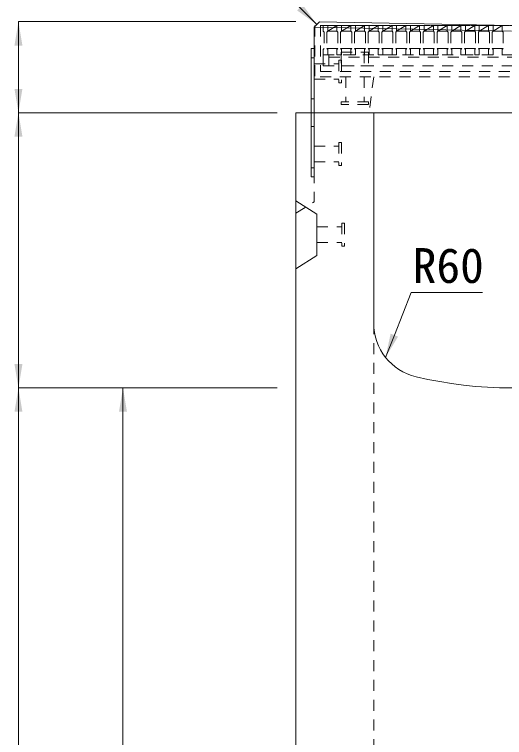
# Model space of a CAD drawing. Units: millimetres at full size, sheet at 1:40. Extents: x 69750 to 116230, y -28801 to 513.
# Drawn here: x 93041 to 93575, y -18416 to -17628 of the extents above; entities that cross this region are included whole.
import ezdxf
from ezdxf.enums import TextEntityAlignment as Align

# ---------------------------------------------------------------- set-up
doc = ezdxf.new("R2010")
doc.units = ezdxf.units.MM
doc.header["$LTSCALE"] = 40
doc.linetypes.add('USER1', pattern=[0.54, 0.3, -0.24])
for name, color, linetype, lineweight in [('インサート', 92, 'USER1', 5), ('グレーチング', 7, 'USER1', 5), ('ジョイントプレート', 7, 'USER1', 9), ('受枠', 3, 'USER1', 9), ('寸法線', 7, 'Continuous', 9), ('引出線', 4, 'Continuous', 9), ('本体', 7, 'Continuous', 20)]:
    doc.layers.add(name, color=color, linetype=linetype, lineweight=lineweight)
doc.styles.add('ＭＳ ゴシック', font='')
doc.styles.get('ＭＳ ゴシック').set_extended_font_data('MS Gothic')

# ---------------------------------------------------------------- blocks, each defined once
blk = doc.blocks.new('filled_arrow')
at = {"color": 0, "linetype": 'Continuous', "lineweight": -2}
blk.add_solid([(7.5, 1.25), (0, 0), (7.5, -1.25)], dxfattribs=at)

msp = doc.modelspace()

# ---------------------------------------------------------------- linework, layer by layer
at = {"layer": 'インサート'}
for p, q in [((93396.83, -17669.18), (93396.83, -17684.18)), ((93396.83, -17669.18), (93426.83, -17669.18)), ((93421.83, -17669.18), (93421.83, -17684.18)), ((93426.83, -17669.18), (93426.83, -17684.18)), ((93394.32, -17677.68), (93394.32, -17702.68)), ((93394.33, -17677.68), (93394.33, -17702.68)), ((93394.33, -17677.68), (93397.33, -17677.68)), ((93394.33, -17677.68), (93394.33, -17702.68)), ((93397.33, -17677.68), (93397.33, -17702.68)), ((93397.33, -17677.68), (93397.33, -17702.68)), ((93397.33, -17677.68), (93397.33, -17702.68)), ((93367.32, -17681.68), (93394.32, -17681.68)), ((93367.33, -17681.68), (93394.33, -17681.68)), ((93367.33, -17681.68), (93367.33, -17698.68)), ((93396.83, -17684.18), (93426.83, -17684.18)), ((93401.83, -17696.18), (93401.83, -17723.18)), ((93421.83, -17696.18), (93421.83, -17723.18)), ((93367.32, -17698.68), (93394.32, -17698.68)), ((93367.33, -17698.68), (93394.33, -17698.68)), ((93394.32, -17702.68), (93397.33, -17702.68)), ((93394.33, -17702.68), (93397.33, -17702.68)), ((93426.83, -17723.18), (93396.83, -17723.18)), ((93396.83, -17726.18), (93396.83, -17723.18)), ((93426.83, -17726.18), (93396.83, -17726.18)), ((93426.83, -17726.18), (93426.83, -17723.18)), ((93394.33, -17767.68), (93394.33, -17792.68)), ((93394.33, -17767.68), (93397.33, -17767.68)), ((93397.33, -17767.68), (93397.33, -17792.68)), ((93367.33, -17771.68), (93394.33, -17771.68)), ((93367.33, -17771.68), (93367.33, -17788.68)), ((93367.33, -17788.68), (93394.33, -17788.68)), ((93394.33, -17792.68), (93397.33, -17792.68)), ((93370.53, -17859.68), (93397.53, -17859.68)), ((93370.53, -17859.68), (93370.53, -17876.68)), ((93397.53, -17855.68), (93397.53, -17880.68)), ((93397.53, -17855.68), (93400.53, -17855.68)), ((93400.53, -17855.68), (93400.53, -17880.68)), ((93370.53, -17876.68), (93397.53, -17876.68)), ((93397.53, -17880.68), (93400.53, -17880.68))]:
    msp.add_line(p, q, dxfattribs=at)
at = {"layer": 'グレーチング'}
for p, q in [((93787.33, -17640.18), (93377.33, -17640.18)), ((93377.33, -17640.18), (93377.33, -17646.18)), ((93377.33, -17640.18), (93382.33, -17640.18)), ((93382.33, -17640.18), (93382.33, -17646.18)), ((93382.33, -17646.18), (93392.33, -17640.18)), ((93392.33, -17640.18), (93392.33, -17646.18)), ((93392.33, -17640.18), (93397.33, -17640.18)), ((93397.33, -17640.18), (93397.33, -17646.18)), ((93397.33, -17646.18), (93407.33, -17640.18)), ((93407.33, -17640.18), (93407.33, -17646.18)), ((93407.33, -17640.18), (93412.33, -17640.18)), ((93412.33, -17640.18), (93412.33, -17646.18)), ((93412.33, -17646.18), (93422.33, -17640.18)), ((93422.33, -17640.18), (93422.33, -17646.18)), ((93422.33, -17640.18), (93427.33, -17640.18)), ((93427.33, -17640.18), (93427.33, -17646.18)), ((93427.33, -17646.18), (93437.33, -17640.18)), ((93437.33, -17640.18), (93437.33, -17646.18)), ((93437.33, -17640.18), (93442.33, -17640.18)), ((93442.33, -17640.18), (93442.33, -17646.18)), ((93442.33, -17646.18), (93452.33, -17640.18)), ((93452.33, -17640.18), (93457.33, -17640.18)), ((93452.33, -17640.18), (93452.33, -17646.18)), ((93457.33, -17640.18), (93457.33, -17646.18)), ((93457.33, -17646.18), (93467.33, -17640.18)), ((93467.33, -17640.18), (93467.33, -17646.18)), ((93467.33, -17640.18), (93472.33, -17640.18)), ((93472.33, -17640.18), (93472.33, -17646.18)), ((93472.33, -17646.18), (93482.33, -17640.18)), ((93482.33, -17640.18), (93487.33, -17640.18)), ((93482.33, -17640.18), (93482.33, -17646.18)), ((93487.33, -17640.18), (93487.33, -17646.18)), ((93487.33, -17646.18), (93497.33, -17640.18)), ((93497.33, -17640.18), (93502.33, -17640.18)), ((93497.33, -17640.18), (93497.33, -17646.18)), ((93502.33, -17640.18), (93502.33, -17646.18)), ((93502.33, -17646.18), (93512.33, -17640.18)), ((93512.33, -17640.18), (93517.33, -17640.18)), ((93512.33, -17640.18), (93512.33, -17646.18)), ((93517.33, -17640.18), (93517.33, -17646.18)), ((93517.33, -17646.18), (93527.33, -17640.18)), ((93527.33, -17640.18), (93532.33, -17640.18)), ((93527.33, -17640.18), (93527.33, -17646.18)), ((93532.33, -17640.18), (93532.33, -17646.18)), ((93532.33, -17646.18), (93542.33, -17640.18)), ((93542.33, -17640.18), (93547.33, -17640.18)), ((93542.33, -17640.18), (93542.33, -17646.18)), ((93547.33, -17640.18), (93547.33, -17646.18)), ((93547.33, -17646.18), (93557.33, -17640.18)), ((93557.33, -17640.18), (93562.33, -17640.18)), ((93557.33, -17640.18), (93557.33, -17646.18)), ((93562.33, -17640.18), (93562.33, -17646.18)), ((93562.33, -17646.18), (93572.33, -17640.18)), ((93572.33, -17640.18), (93577.33, -17640.18)), ((93572.33, -17640.18), (93572.33, -17646.18)), ((93377.33, -17646.18), (93378.33, -17647.18)), ((93378.33, -17647.18), (93378.33, -17665.18)), ((93382.33, -17646.18), (93381.33, -17647.18)), ((93381.33, -17647.18), (93381.33, -17665.18)), ((93382.33, -17646.18), (93392.33, -17646.18)), ((93392.33, -17646.18), (93393.33, -17647.18)), ((93393.33, -17647.18), (93393.33, -17665.18)), ((93397.33, -17646.18), (93396.33, -17647.18)), ((93396.33, -17647.18), (93396.33, -17665.18)), ((93397.33, -17646.18), (93407.33, -17646.18)), ((93407.33, -17646.18), (93408.33, -17647.18)), ((93408.33, -17647.18), (93408.33, -17665.18)), ((93412.33, -17646.18), (93411.33, -17647.18)), ((93411.33, -17647.18), (93411.33, -17665.18)), ((93412.33, -17646.18), (93422.33, -17646.18)), ((93422.33, -17646.18), (93423.33, -17647.18)), ((93423.33, -17647.18), (93423.33, -17665.18)), ((93427.33, -17646.18), (93426.33, -17647.18)), ((93426.33, -17647.18), (93426.33, -17665.18)), ((93427.33, -17646.18), (93437.33, -17646.18)), ((93437.33, -17646.18), (93438.33, -17647.18)), ((93438.33, -17647.18), (93438.33, -17665.18)), ((93442.33, -17646.18), (93441.33, -17647.18)), ((93441.33, -17647.18), (93441.33, -17665.18)), ((93442.33, -17646.18), (93452.33, -17646.18)), ((93452.33, -17646.18), (93453.33, -17647.18)), ((93453.33, -17647.18), (93453.33, -17665.18)), ((93457.33, -17646.18), (93456.33, -17647.18)), ((93456.33, -17647.18), (93456.33, -17665.18)), ((93457.33, -17646.18), (93467.33, -17646.18)), ((93467.33, -17646.18), (93468.33, -17647.18)), ((93468.33, -17647.18), (93468.33, -17665.18)), ((93472.33, -17646.18), (93471.33, -17647.18)), ((93471.33, -17647.18), (93471.33, -17665.18)), ((93472.33, -17646.18), (93482.33, -17646.18)), ((93482.33, -17646.18), (93483.33, -17647.18)), ((93483.33, -17647.18), (93483.33, -17665.18)), ((93487.33, -17646.18), (93486.33, -17647.18)), ((93486.33, -17647.18), (93486.33, -17665.18)), ((93487.33, -17646.18), (93497.33, -17646.18)), ((93497.33, -17646.18), (93498.33, -17647.18)), ((93498.33, -17647.18), (93498.33, -17665.18)), ((93502.33, -17646.18), (93501.33, -17647.18)), ((93501.33, -17647.18), (93501.33, -17665.18)), ((93502.33, -17646.18), (93512.33, -17646.18)), ((93512.33, -17646.18), (93513.33, -17647.18)), ((93513.33, -17647.18), (93513.33, -17665.18)), ((93517.33, -17646.18), (93516.33, -17647.18)), ((93516.33, -17647.18), (93516.33, -17665.18)), ((93517.33, -17646.18), (93527.33, -17646.18)), ((93527.33, -17646.18), (93528.33, -17647.18)), ((93528.33, -17647.18), (93528.33, -17665.18)), ((93532.33, -17646.18), (93531.33, -17647.18)), ((93531.33, -17647.18), (93531.33, -17665.18)), ((93532.33, -17646.18), (93542.33, -17646.18)), ((93542.33, -17646.18), (93543.33, -17647.18)), ((93543.33, -17647.18), (93543.33, -17665.18)), ((93547.33, -17646.18), (93546.33, -17647.18)), ((93546.33, -17647.18), (93546.33, -17665.18)), ((93547.33, -17646.18), (93557.33, -17646.18)), ((93557.33, -17646.18), (93558.33, -17647.18)), ((93558.33, -17647.18), (93558.33, -17665.18)), ((93562.33, -17646.18), (93561.33, -17647.18)), ((93561.33, -17647.18), (93561.33, -17665.18)), ((93562.33, -17646.18), (93572.33, -17646.18)), ((93572.33, -17646.18), (93573.33, -17647.18)), ((93573.33, -17647.18), (93573.33, -17665.18)), ((93377.33, -17666.18), (93378.33, -17665.18)), ((93382.33, -17666.18), (93381.33, -17665.18)), ((93381.33, -17665.18), (93393.33, -17665.18)), ((93392.33, -17666.18), (93393.33, -17665.18)), ((93396.33, -17665.18), (93408.33, -17665.18)), ((93397.33, -17666.18), (93396.33, -17665.18)), ((93407.33, -17666.18), (93408.33, -17665.18)), ((93411.33, -17665.18), (93423.33, -17665.18)), ((93412.33, -17666.18), (93411.33, -17665.18)), ((93422.33, -17666.18), (93423.33, -17665.18)), ((93426.33, -17665.18), (93438.33, -17665.18)), ((93427.33, -17666.18), (93426.33, -17665.18)), ((93437.33, -17666.18), (93438.33, -17665.18)), ((93441.33, -17665.18), (93453.33, -17665.18)), ((93442.33, -17666.18), (93441.33, -17665.18)), ((93452.33, -17666.18), (93453.33, -17665.18)), ((93457.33, -17666.18), (93456.33, -17665.18)), ((93456.33, -17665.18), (93468.33, -17665.18)), ((93467.33, -17666.18), (93468.33, -17665.18)), ((93472.33, -17666.18), (93471.33, -17665.18)), ((93471.33, -17665.18), (93483.33, -17665.18)), ((93482.33, -17666.18), (93483.33, -17665.18)), ((93487.33, -17666.18), (93486.33, -17665.18)), ((93486.33, -17665.18), (93498.33, -17665.18)), ((93497.33, -17666.18), (93498.33, -17665.18)), ((93502.33, -17666.18), (93501.33, -17665.18)), ((93501.33, -17665.18), (93513.33, -17665.18)), ((93512.33, -17666.18), (93513.33, -17665.18)), ((93517.33, -17666.18), (93516.33, -17665.18)), ((93516.33, -17665.18), (93528.33, -17665.18)), ((93527.33, -17666.18), (93528.33, -17665.18)), ((93532.33, -17666.18), (93531.33, -17665.18)), ((93531.33, -17665.18), (93543.33, -17665.18)), ((93542.33, -17666.18), (93543.33, -17665.18)), ((93547.33, -17666.18), (93546.33, -17665.18)), ((93546.33, -17665.18), (93558.33, -17665.18)), ((93557.33, -17666.18), (93558.33, -17665.18)), ((93562.33, -17666.18), (93561.33, -17665.18)), ((93561.33, -17665.18), (93573.33, -17665.18)), ((93572.33, -17666.18), (93573.33, -17665.18)), ((93377.33, -17672.18), (93377.33, -17666.18)), ((93377.33, -17672.18), (93382.33, -17672.18)), ((93377.33, -17672.18), (93382.33, -17672.18)), ((93382.33, -17672.18), (93378.33, -17672.18)), ((93382.33, -17672.18), (93382.33, -17666.18)), ((93392.33, -17672.18), (93392.33, -17666.18)), ((93392.33, -17672.18), (93397.33, -17672.18)), ((93397.33, -17672.18), (93397.33, -17666.18)), ((93407.33, -17672.18), (93407.33, -17666.18)), ((93407.33, -17672.18), (93412.33, -17672.18)), ((93412.33, -17672.18), (93412.33, -17666.18)), ((93422.33, -17672.18), (93422.33, -17666.18)), ((93422.33, -17672.18), (93427.33, -17672.18)), ((93427.33, -17672.18), (93427.33, -17666.18)), ((93437.33, -17672.18), (93437.33, -17666.18)), ((93437.33, -17672.18), (93442.33, -17672.18)), ((93442.33, -17672.18), (93442.33, -17666.18)), ((93452.33, -17672.18), (93452.33, -17666.18)), ((93452.33, -17672.18), (93457.33, -17672.18)), ((93457.33, -17672.18), (93457.33, -17666.18)), ((93467.33, -17672.18), (93467.33, -17666.18)), ((93467.33, -17672.18), (93472.33, -17672.18)), ((93472.33, -17672.18), (93472.33, -17666.18)), ((93482.33, -17672.18), (93482.33, -17666.18)), ((93482.33, -17672.18), (93487.33, -17672.18)), ((93487.33, -17672.18), (93487.33, -17666.18)), ((93497.33, -17672.18), (93497.33, -17666.18)), ((93497.33, -17672.18), (93502.33, -17672.18)), ((93502.33, -17672.18), (93502.33, -17666.18)), ((93512.33, -17672.18), (93512.33, -17666.18)), ((93512.33, -17672.18), (93517.33, -17672.18)), ((93517.33, -17672.18), (93517.33, -17666.18)), ((93527.33, -17672.18), (93527.33, -17666.18)), ((93527.33, -17672.18), (93532.33, -17672.18)), ((93532.33, -17672.18), (93532.33, -17666.18)), ((93542.33, -17672.18), (93542.33, -17666.18)), ((93542.33, -17672.18), (93547.33, -17672.18)), ((93547.33, -17672.18), (93547.33, -17666.18)), ((93557.33, -17672.18), (93557.33, -17666.18)), ((93557.33, -17672.18), (93562.33, -17672.18)), ((93562.33, -17672.18), (93562.33, -17666.18)), ((93572.33, -17672.18), (93572.33, -17666.18)), ((93572.33, -17672.18), (93577.33, -17672.18))]:
    msp.add_line(p, q, dxfattribs=at)
at = {"layer": 'ジョイントプレート'}
for p, q in [((93367.33, -17675.18), (93364.12, -17675.18)), ((93367.33, -17720.18), (93364.12, -17720.18)), ((93367.33, -17750.18), (93364.12, -17750.18)), ((93367.33, -17795.18), (93364.12, -17795.18))]:
    msp.add_line(p, q, dxfattribs=at)
at = {"layer": 'ジョイントプレート', "linetype": 'Continuous'}
msp.add_lwpolyline([(93364.12, -17805.18), (93364.12, -17665.18), (93367.33, -17665.18), (93367.33, -17805.18)], close=True, dxfattribs=at)
at = {"layer": '受枠'}
for p, q in [((93796.33, -17640.18), (93368.33, -17640.18)), ((93368.33, -17640.18), (93368.33, -17696.18)), ((93374.33, -17640.18), (93374.33, -17690.18)), ((93796.33, -17696.18), (93368.33, -17696.18)), ((93374.33, -17690.18), (93790.33, -17690.18))]:
    msp.add_line(p, q, dxfattribs=at)
at = {"layer": '受枠', "lineweight": 5}
for p, q in [((93377.33, -17672.18), (93787.33, -17672.18)), ((93377.33, -17672.18), (93377.33, -17690.18)), ((93383.33, -17672.18), (93383.33, -17684.18)), ((93383.33, -17674.48), (93781.33, -17674.48)), ((93377.33, -17684.18), (93787.33, -17684.18))]:
    msp.add_line(p, q, dxfattribs=at)
at = {"layer": '寸法線'}
for p, q in [((93045.35, -17635.88), (93045.35, -17735.18)), ((93347.33, -17635.88), (93045.35, -17635.88)), ((93327.33, -17735.18), (93045.35, -17735.18)), ((93045.35, -17735.18), (93045.35, -18035.18)), ((93327.32, -17735.18), (93045.35, -17735.18)), ((93327.33, -18035.18), (93045.35, -18035.18)), ((93045.35, -18035.18), (93045.35, -18985.18)), ((93327.33, -18035.18), (93045.35, -18035.18)), ((93159.2, -18885.18), (93159.2, -18035.18)), ((93327.33, -18035.18), (93159.2, -18035.18))]:
    msp.add_line(p, q, dxfattribs=at)
at = {"layer": '引出線'}
for points in [[(93370.33, -17638.94), (93278.83, -17547.44), (93211.72, -17547.44)], [(93445.26, -18001.86), (93454.81, -17977.68), (93473.25, -17930.98), (93550.8, -17930.98)]]:
    msp.add_lwpolyline(points, dxfattribs=at)
at = {"layer": '本体'}
for p, q in [((93367.33, -17641.88), (93373.32, -17636)), ((93367.33, -17641.88), (93367.33, -17735.18)), ((93373.32, -17636), (93582.33, -17640.18)), ((93347.32, -17735.18), (93347.33, -18985.18)), ((93432.33, -17735.18), (93347.33, -17735.18)), ((93817.32, -17735.18), (93367.33, -17735.18)), ((93432.33, -17964.65), (93432.33, -17735.18))]:
    msp.add_line(p, q, dxfattribs=at)
at = {"layer": '本体', "lineweight": 5}
for p, q in [((93367.33, -17641.88), (93582.33, -17646.18)), ((93347.33, -17831.18), (93370.53, -17845.68)), ((93370.53, -17845.68), (93370.53, -17890.68)), ((93347.33, -17905.18), (93370.53, -17890.68))]:
    msp.add_line(p, q, dxfattribs=at)
at = {"layer": '本体', "linetype": 'USER1', "lineweight": 9}
for p, q in [((93432.32, -17696.18), (93427.32, -17735.18)), ((93432.33, -17964.65), (93432.33, -18885.18))]:
    msp.add_line(p, q, dxfattribs=at)
at = {"layer": '本体', "linetype": 'USER1', "lineweight": 5}
for p in [(93367.33, -17735.18), (93347.33, -17844.68)]:
    msp.add_line(p, (93367.33, -17832.18), dxfattribs=at)
at = {"layer": '本体'}
for centre, radius, start, end in [((93492.33, -17964.65), 60, 180, 256.65776), ((93582.32, -17585.18), 450, 256.65776, 283.34229)]:
    msp.add_arc(centre, radius, start, end, dxfattribs=at)

# ---------------------------------------------------------------- block references
at = {"layer": '寸法線', "xscale": 3.47, "yscale": 3.47}
for p, rotation in [((93045.35, -17635.88), 270), ((93045.35, -17735.18), 90), ((93045.35, -17735.18), 270), ((93045.35, -18035.18), 90), ((93045.35, -18035.18), 270), ((93159.2, -18035.18), 270)]:
    msp.add_blockref('filled_arrow', p, dxfattribs=dict(at, rotation=rotation))
at = {"layer": '引出線', "xscale": 3.47, "yscale": 3.47}
for p, rotation in [((93370.33, -17638.94), 135), ((93445.26, -18001.86), 68.5)]:
    msp.add_blockref('filled_arrow', p, dxfattribs=dict(at, rotation=rotation))

# ---------------------------------------------------------------- texts
at = {"layer": '引出線', "style": 'ＭＳ ゴシック'}
msp.add_text('R60', height=37.98, dxfattribs=at).set_placement((93513.53, -17901.74), align=Align.MIDDLE_CENTER)

doc.saveas('drawing.dxf')
